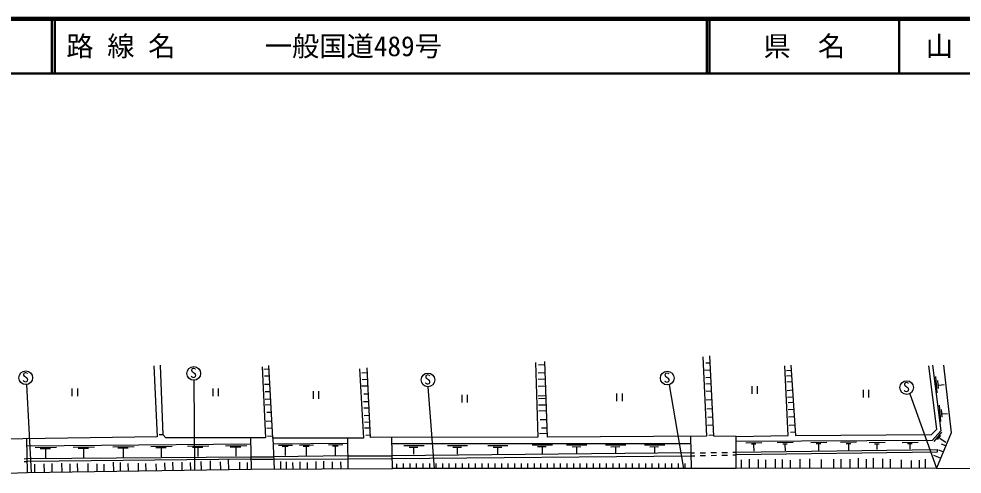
# Model space of a CAD drawing. Units: millimetres, scale not verified. Extents: x 40000 to 680000, y 20000 to 380000.
# Drawn here: x 171681 to 344557, y 296630 to 380000 of the extents above; entities that cross this region are included whole.
import ezdxf
from ezdxf.enums import TextEntityAlignment as Align

# ---------------------------------------------------------------- set-up
doc = ezdxf.new("R2010")
doc.units = ezdxf.units.MM
doc.header["$LTSCALE"] = 1000
for name, color, linetype, lineweight in [('M-BGD', 7, 'Continuous', 25), ('M-TTL', 2, 'Continuous', 140), ('M-TTL-LINE', 7, 'Continuous', 50)]:
    doc.layers.add(name, color=color, linetype=linetype, lineweight=lineweight)
doc.layers.add('M-TTL-TXT', color=7, linetype='Continuous')
doc.styles.add('ＭＳ ゴシック', font='')
doc.styles.get('ＭＳ ゴシック').set_extended_font_data('MS Gothic')

msp = doc.modelspace()

# ---------------------------------------------------------------- linework, layer by layer
at = {"layer": 'M-BGD'}
for p, q in [((297021, 318122), (297700, 303575)), ((299048, 303562), (298311, 318306)), ((196421, 316480), (197015, 303433)), ((198140, 303839), (197632, 316586)), ((218196, 303219), (217515, 316535)), ((266339, 317049), (266823, 303405)), ((268101, 316625), (266894, 316581)), ((268586, 303371), (268077, 317277)), ((298378, 316967), (297559, 316926)), ((312686, 303680), (312083, 316477)), ((313189, 316556), (314014, 303710)), ((339914, 304867), (338471, 316487)), ((339126, 316557), (340645, 304574)), ((341139, 316611), (342547, 304201)), ((216269, 316307), (216867, 303271)), ((217551, 315834), (216597, 315785)), ((234102, 315910), (234843, 303230)), ((235583, 315164), (234534, 315119)), ((236101, 303316), (235541, 316121)), ((268154, 315180), (266842, 315132)), ((298442, 315687), (297427, 315636)), ((313312, 314637), (312349, 314575)), ((313249, 315620), (312362, 315564)), ((173098, 313038), (173944, 296948)), ((203720, 313828), (203857, 297387)), ((217615, 314594), (216702, 314548)), ((217692, 313071), (216702, 313020)), ((235637, 313932), (234570, 313885)), ((268196, 314023), (266842, 313974)), ((290865, 313008), (293475, 297675)), ((298509, 314338), (297611, 314293)), ((298568, 313156), (297611, 313108)), ((313382, 313553), (312432, 313492)), ((339999, 311542), (339730, 314530)), ((340058, 313757), (340183, 312299)), ((340261, 312946), (341236, 313024)), ((181409, 312327), (181409, 310927)), ((182459, 310927), (182459, 312327)), ((207202, 312327), (207202, 310927)), ((208252, 310927), (208252, 312327)), ((217761, 311729), (216813, 311680)), ((225596, 311793), (225596, 310393)), ((226646, 310393), (226646, 311793)), ((235688, 312766), (234531, 312715)), ((235752, 311282), (234907, 311245)), ((246642, 312629), (247802, 297648)), ((268243, 312734), (266857, 312683)), ((281237, 311393), (281237, 309993)), ((282287, 309993), (282287, 311393)), ((298635, 311815), (297657, 311766)), ((306030, 312741), (306030, 311341)), ((307080, 311341), (307080, 312741)), ((313483, 311975), (312503, 311912)), ((326410, 312089), (326410, 310689)), ((327460, 310689), (327460, 312089)), ((334948, 311363), (339843, 297691)), ((217830, 310374), (216825, 310323)), ((235813, 309894), (234847, 309852)), ((252846, 311127), (252846, 309727)), ((253896, 309727), (253896, 311127)), ((268309, 310946), (266868, 310893)), ((268325, 310498), (266894, 310446)), ((298715, 310212), (297664, 310159)), ((313562, 310747), (312573, 310684)), ((313626, 309758), (312667, 309697)), ((217885, 309314), (216802, 309258)), ((217955, 307939), (217135, 307897)), ((235864, 308726), (234874, 308682)), ((268370, 309286), (266922, 309233)), ((268409, 308208), (266973, 308155)), ((298796, 308603), (297796, 308553)), ((313707, 308485), (312678, 308419)), ((340667, 306274), (340398, 309262)), ((340726, 308490), (340851, 307031)), ((340929, 307678), (341904, 307756)), ((218036, 306343), (216997, 306290)), ((235924, 307367), (234990, 307327)), ((235978, 306115), (235024, 306073)), ((268468, 306594), (267236, 306549)), ((298872, 307073), (297927, 307026)), ((313796, 307110), (312729, 307041)), ((218104, 305022), (217114, 304971)), ((236024, 305075), (235024, 305031)), ((268524, 305061), (267447, 305022)), ((298948, 305571), (297913, 305519)), ((313894, 305589), (312871, 305523)), ((313975, 304322), (313099, 304266)), ((338954, 303860), (339914, 304867)), ((340645, 304574), (339046, 302811)), ((340784, 304339), (339357, 302631)), ((197015, 303433), (168289, 303007)), ((173289, 296938), (173112, 303078)), ((198140, 303839), (197388, 303853)), ((198597, 303265), (198140, 303839)), ((216867, 303271), (198597, 303265)), ((214152, 303270), (214250, 297540)), ((218178, 303571), (217277, 303525)), ((234843, 303230), (218196, 303219)), ((218196, 303219), (218499, 297557)), ((232038, 297611), (231942, 303228)), ((236081, 303756), (235270, 303721)), ((266823, 303405), (236101, 303316)), ((240157, 297643), (240058, 303327)), ((268561, 304048), (267105, 303995)), ((297700, 303575), (268586, 303371)), ((294974, 297676), (294851, 303555)), ((299038, 303753), (298138, 303708)), ((303122, 303505), (299048, 303562)), ((303122, 303505), (312686, 303680)), ((303171, 297656), (303122, 303505)), ((339046, 302811), (303129, 302624)), ((314014, 303710), (338954, 303860)), ((342547, 304201), (339843, 297691)), ((340566, 303715), (339965, 302974)), ((340418, 303200), (340511, 303138)), ((340511, 303138), (341549, 302490)), ((214172, 302114), (173150, 301755)), ((174682, 301526), (178598, 301573)), ((175579, 301300), (177483, 301331)), ((176570, 301183), (176578, 299623)), ((181622, 301587), (185539, 301634)), ((182520, 301361), (184423, 301392)), ((183510, 301244), (183518, 299683)), ((188927, 301651), (192843, 301698)), ((189824, 301425), (191728, 301456)), ((190815, 301308), (190823, 299747)), ((195867, 301712), (199784, 301759)), ((196765, 301486), (198668, 301517)), ((197755, 301368), (197763, 299808)), ((202592, 301771), (206508, 301817)), ((203489, 301544), (205392, 301576)), ((204480, 301427), (204487, 299867)), ((209532, 301831), (213449, 301878)), ((210429, 301605), (212333, 301636)), ((211420, 301488), (211428, 299928)), ((218251, 302187), (231958, 302315)), ((219270, 301921), (221845, 301945)), ((219949, 301711), (221027, 301725)), ((220489, 301607), (220493, 300029)), ((223119, 301958), (225693, 301981)), ((223797, 301747), (224875, 301761)), ((224337, 301643), (224341, 300065)), ((228455, 302008), (231030, 302031)), ((229134, 301797), (230212, 301811)), ((229674, 301693), (229678, 300115)), ((294880, 302161), (240077, 302202)), ((242224, 301891), (245938, 301883)), ((243207, 301563), (244807, 301587)), ((244034, 301431), (244026, 300260)), ((250221, 301885), (253934, 301877)), ((251204, 301557), (252803, 301581)), ((252031, 301425), (252023, 300254)), ((257611, 301879), (261324, 301871)), ((258594, 301552), (260193, 301575)), ((259421, 301419), (259413, 300249)), ((265768, 301989), (269481, 301981)), ((266751, 301661), (268350, 301684)), ((267578, 301528), (267570, 300358)), ((272075, 301984), (275789, 301976)), ((273058, 301656), (274658, 301679)), ((273885, 301523), (273878, 300353)), ((279217, 301978), (282930, 301970)), ((280199, 301651), (281799, 301674)), ((281026, 301518), (281020, 300524)), ((286347, 301973), (290061, 301965)), ((287330, 301645), (288929, 301669)), ((288157, 301513), (288173, 300562)), ((303146, 300635), (339997, 301146)), ((304915, 302379), (307853, 302426)), ((305933, 302149), (306776, 302156)), ((306347, 302000), (306355, 300854)), ((310654, 302409), (313591, 302455)), ((311672, 302178), (312514, 302186)), ((312085, 302030), (312093, 300883)), ((316797, 302440), (319734, 302487)), ((317815, 302210), (318658, 302218)), ((318229, 302062), (318236, 300915)), ((322272, 302469), (325209, 302516)), ((323290, 302239), (324133, 302247)), ((323704, 302091), (323711, 300944)), ((327490, 302409), (330427, 302456)), ((328508, 302179), (329351, 302187)), ((328921, 302031), (328928, 301143)), ((333554, 302441), (336491, 302488)), ((334572, 302211), (335414, 302218)), ((334985, 302062), (334991, 301175)), ((339997, 301146), (340008, 300632)), ((341088, 300688), (340300, 301015)), ((341557, 301816), (340780, 302139)), ((172646, 299440), (173217, 299464)), ((173217, 299464), (214212, 299785)), ((214220, 299339), (173232, 298941)), ((210147, 297480), (210120, 299299)), ((214212, 299785), (218378, 299820)), ((214220, 299339), (218253, 299386)), ((218253, 299386), (232007, 299439)), ((231997, 300008), (218378, 299820)), ((231997, 300008), (240116, 299975)), ((232007, 299439), (240125, 299474)), ((294915, 300518), (240116, 299975)), ((240125, 299474), (294926, 299993)), ((294915, 300518), (295531, 300527)), ((294926, 299993), (295538, 300005)), ((296531, 300541), (297530, 300556)), ((296538, 300025), (297538, 300044)), ((298530, 300570), (299530, 300584)), ((298538, 300064), (299538, 300084)), ((300530, 300598), (301530, 300612)), ((300538, 300103), (301537, 300123)), ((302530, 300627), (303146, 300635)), ((302537, 300142), (303150, 300154)), ((340008, 300632), (303150, 300154)), ((304136, 297657), (304134, 299260)), ((305584, 297658), (305582, 299339)), ((307243, 297660), (307241, 299286)), ((308559, 297661), (308558, 299261)), ((310350, 297663), (310348, 299365)), ((311640, 297664), (311638, 299286)), ((313114, 297665), (313113, 299207)), ((314879, 297667), (314877, 299366)), ((316643, 297669), (316641, 299418)), ((318802, 297671), (318800, 299287)), ((321016, 297673), (321015, 299365)), ((322397, 297674), (322396, 299377)), ((324047, 297676), (324046, 299354)), ((325569, 297677), (325567, 299576)), ((327031, 297679), (327030, 299342)), ((328307, 297680), (328305, 299564)), ((330039, 297682), (330037, 299436)), ((331443, 297683), (331441, 299389)), ((333432, 297685), (333431, 299260)), ((335281, 297687), (335280, 299143)), ((336744, 297688), (336743, 299213)), ((337868, 297689), (337866, 299377)), ((340612, 299542), (339375, 300056)), ((172667, 298919), (173232, 298941)), ((173289, 296938), (214250, 297540)), ((174636, 296958), (174614, 298480)), ((176357, 296983), (176335, 298538)), ((177779, 297004), (177756, 298568)), ((179605, 297031), (179581, 298656)), ((181113, 297053), (181091, 298502)), ((182464, 297073), (182443, 298550)), ((184394, 297101), (184373, 298560)), ((186044, 297126), (186023, 298498)), ((187341, 297145), (187322, 298437)), ((189066, 297170), (189043, 298796)), ((190329, 297189), (190306, 298743)), ((191748, 297209), (191728, 298585)), ((193609, 297237), (193589, 298638)), ((194995, 297257), (194976, 298568)), ((196889, 297285), (196871, 298501)), ((198472, 297308), (198451, 298708)), ((199930, 297330), (199908, 298796)), ((201632, 297355), (201611, 298796)), ((203176, 297377), (203155, 298764)), ((205144, 297406), (205121, 298958)), ((206813, 297431), (206789, 299059)), ((208682, 297458), (208661, 298870)), ((212199, 297510), (212180, 298833)), ((213595, 297530), (213578, 298728)), ((214250, 297540), (240157, 297643)), ((219689, 297562), (219684, 298925)), ((220754, 297566), (220749, 298878)), ((221924, 297570), (221919, 298761)), ((223211, 297576), (223206, 298855)), ((224604, 297581), (224599, 298774)), ((226149, 297587), (226144, 298925)), ((227577, 297593), (227571, 299007)), ((229192, 297600), (229186, 298891)), ((230724, 297606), (230719, 298867)), ((294974, 297676), (240157, 297643)), ((240974, 297644), (240973, 298544)), ((242174, 297645), (242173, 298545)), ((243374, 297645), (243373, 298545)), ((244574, 297646), (244573, 298546)), ((245774, 297647), (245773, 298547)), ((246974, 297647), (246973, 298547)), ((248174, 297648), (248173, 298548)), ((249374, 297649), (249373, 298549)), ((250574, 297650), (250573, 298550)), ((251774, 297650), (251773, 298550)), ((252974, 297651), (252973, 298551)), ((254174, 297652), (254173, 298552)), ((255374, 297652), (255373, 298552)), ((256574, 297653), (256573, 298553)), ((257774, 297654), (257773, 298554)), ((258974, 297654), (258973, 298554)), ((260174, 297655), (260173, 298555)), ((261374, 297656), (261373, 298556)), ((262574, 297657), (262573, 298557)), ((263774, 297657), (263773, 298557)), ((264974, 297658), (264973, 298558)), ((266174, 297659), (266173, 298559)), ((267374, 297659), (267373, 298559)), ((268574, 297660), (268573, 298560)), ((269774, 297661), (269773, 298561)), ((270974, 297662), (270973, 298562)), ((272174, 297662), (272173, 298562)), ((273374, 297663), (273373, 298563)), ((274574, 297664), (274573, 298564)), ((275774, 297664), (275773, 298564)), ((276974, 297665), (276973, 298565)), ((278174, 297666), (278173, 298566)), ((279374, 297667), (279373, 298567)), ((280574, 297667), (280573, 298567)), ((281774, 297668), (281773, 298568)), ((282974, 297669), (282973, 298569)), ((284174, 297669), (284173, 298569)), ((285374, 297670), (285373, 298570)), ((286574, 297671), (286573, 298571)), ((287774, 297671), (287773, 298571)), ((288974, 297672), (288973, 298572)), ((290174, 297673), (290173, 298573)), ((291374, 297674), (291373, 298574)), ((292574, 297674), (292573, 298574)), ((293774, 297675), (293773, 298575)), ((294974, 297676), (294973, 298576)), ((303171, 297656), (294974, 297676)), ((339843, 297691), (303171, 297656)), ((339843, 297691), (347164, 297654)), ((165215, 296630), (173289, 296938))]:
    msp.add_line(p, q, dxfattribs=at)
for centre in [(172944, 314278), (203735, 315078), (246656, 313879), (290501, 314204), (334399, 312486)]:
    msp.add_circle(centre, 1250, dxfattribs=at)
at = {"layer": 'M-TTL'}
msp.add_line((680000, 380000), (40000, 380000), dxfattribs=at)
at = {"layer": 'M-TTL-LINE'}
for p, q in [((177750, 380000), (177750, 370000)), ((178250, 380000), (178250, 370000)), ((297750, 380000), (297750, 370000)), ((298250, 380000), (298250, 370000)), ((333000, 380000), (333000, 370000)), ((40000, 370000), (680000, 370000))]:
    msp.add_line(p, q, dxfattribs=at)

# ---------------------------------------------------------------- texts
at = {"layer": 'M-BGD', "style": 'ＭＳ ゴシック'}
for p in [(172265, 312905), (203057, 313705), (245978, 312505), (289822, 312831), (333721, 311113)]:
    msp.add_text('S', height=1833, dxfattribs=at).set_placement(p, align=Align.BOTTOM_LEFT)
at = {"layer": 'M-TTL-TXT', "style": 'ＭＳ ゴシック'}
for s, p in [('路 線 名', (180380, 375000)), ('一般国道489号', (216734, 375000))]:
    msp.add_text(s, height=3666, dxfattribs=at).set_placement(p, align=Align.MIDDLE_LEFT)
for s, p in [('県\u3000名', (315625, 375000)), ('山\u3000口\u3000県', (350375, 375000))]:
    msp.add_text(s, height=3666, dxfattribs=at).set_placement(p, align=Align.MIDDLE_CENTER)

doc.saveas('drawing.dxf')
